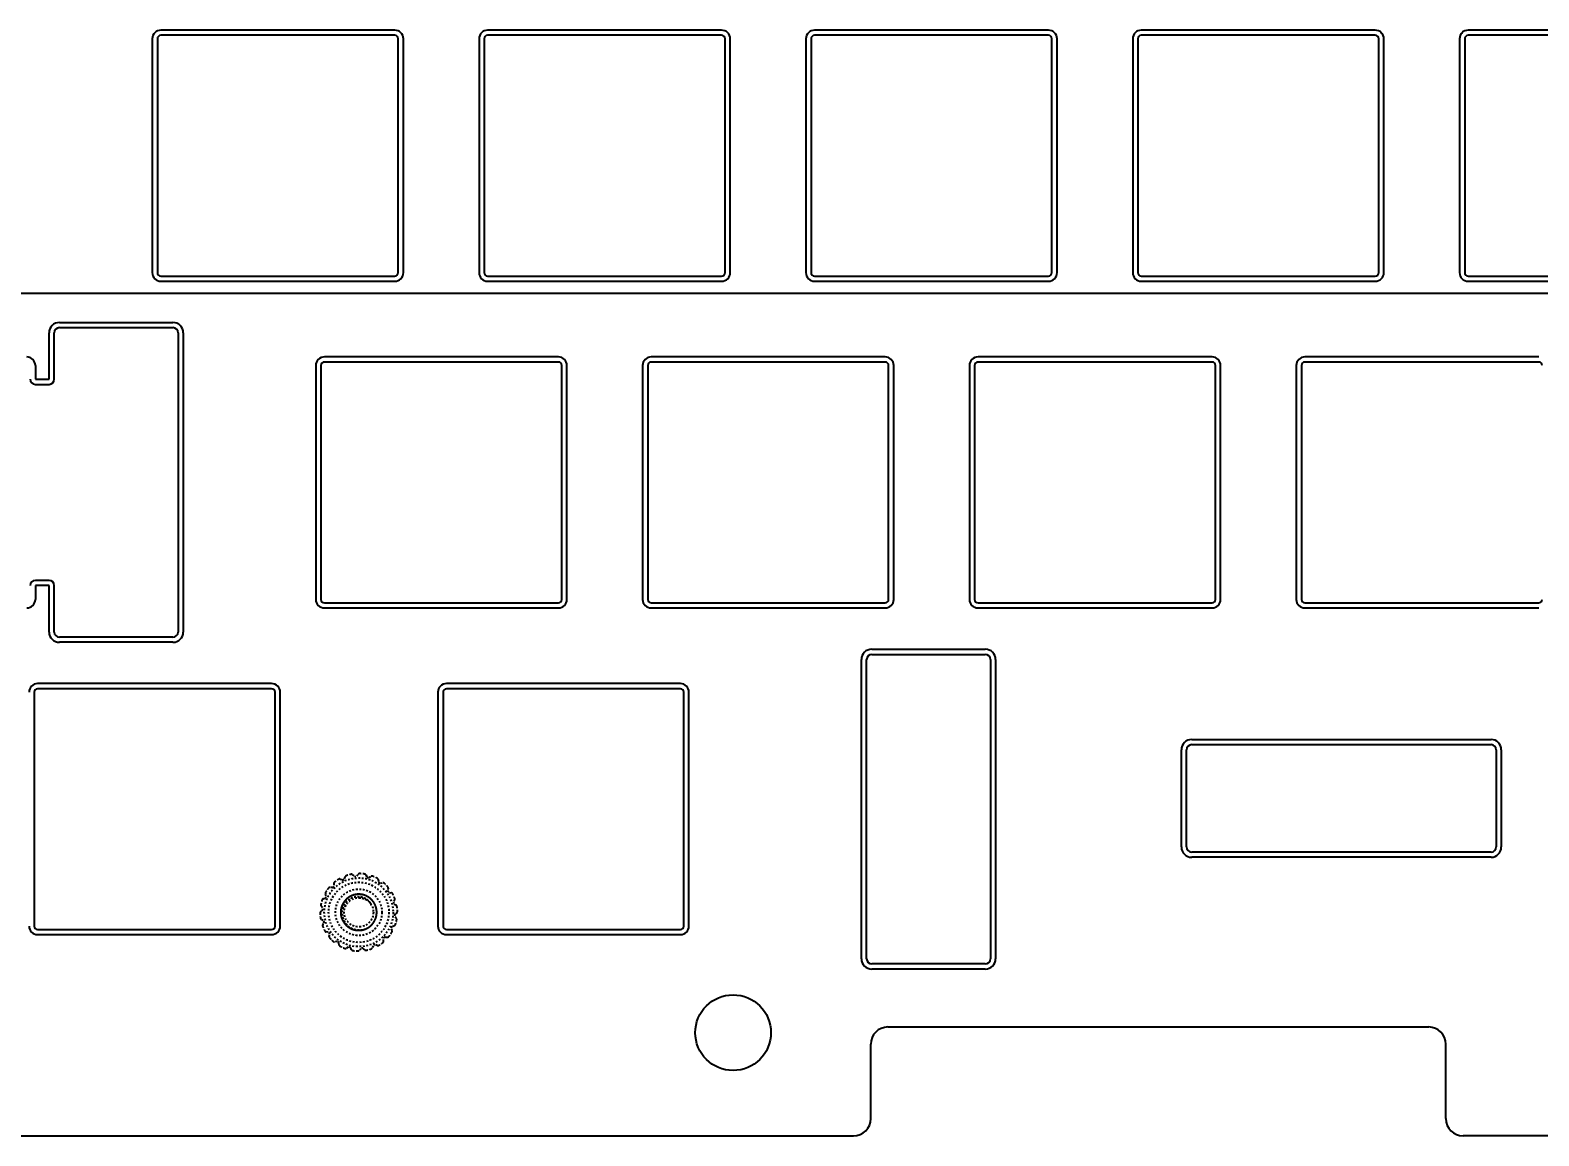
# Model space of a CAD drawing. Header units: inches. Extents: x 1466 to 2567, y -36 to 323.
# Drawn here: x 1622.4 to 1710.1, y 131.8 to 196.1 of the extents above; entities that cross this region are included whole.
import ezdxf

# ---------------------------------------------------------------- set-up
doc = ezdxf.new("R2010")
doc.units = ezdxf.units.IN
doc.header["$LTSCALE"] = 0.909449
doc.header["$MEASUREMENT"] = 0
doc.header["$PDMODE"] = 3
doc.header["$PDSIZE"] = 0.3125
doc.linetypes.add('HIDDEN', pattern=[0.2, 0.1, -0.1])
doc.linetypes.add('PHANTOM', pattern=[0.8, 0.45, -0.05, 0.1, -0.05, 0.1, -0.05])
doc.layers.get('0').update_dxf_attribs({"linetype": 'CONTINUOUS'})
doc.layers.get('Defpoints').update_dxf_attribs({"linetype": 'CONTINUOUS'})
doc.layers.add('DEFAULT_2', color=8, linetype='HIDDEN')
doc.layers.add('DEFAULT_3', color=7, linetype='PHANTOM')
doc.styles.get("Standard").update_dxf_attribs({"font": 'txt', "width": 0.8})
doc.dimstyles.get("Standard").update_dxf_attribs({"dimtxt": 6, "dimasz": 4.5, "dimexe": 1, "dimexo": 1, "dimgap": 0.09, "dimtad": 0, "dimzin": 1, "dimdsep": 46, "dimtxsty": 'STANDARD', "dimcen": 0.09, "dimclrd": 5, "dimclre": 5, "dimclrt": 1, "dimadec": 0, "dimazin": 0, "dimtp": 0.01, "dimtm": 0.01, "dimtfac": 1, "dimtofl": 0, "dimtmove": 0, "dimatfit": 3, "dimfxl": 1, "dimtolj": 1, "dimtzin": 4, "dimarcsym": 0})

# ---------------------------------------------------------------- blocks, each defined once
blk = doc.blocks.new('*D6')
at = {"layer": 'DEFAULT_3', "color": 3, "linetype": 'ByBlock', "lineweight": -2}
for p, q in [((1589.191, 187.772), (1589.191, 179.759)), ((1884.097, 187.772), (1884.097, 179.759)), ((1589.191, 180.759), (1584.691, 180.759)), ((1879.597, 180.759), (1593.691, 180.759))]:
    blk.add_line(p, q, dxfattribs=at)
at = {"layer": 'DEFAULT_3', "color": 3, "linetype": 'ByBlock'}
for points in [[(1593.691, 181.509), (1593.691, 180.009), (1589.191, 180.759)], [(1879.597, 181.509), (1879.597, 180.009), (1884.097, 180.759)]]:
    blk.add_solid(points, dxfattribs=at)
at = {"layer": 'Defpoints', "color": 0, "linetype": 'ByBlock'}
for p in [(1589.191, 188.772), (1884.097, 188.772), (1884.097, 180.759)]:
    blk.add_point(p, dxfattribs=at)
at = {"layer": 'DEFAULT_3', "color": 3, "linetype": 'ByBlock', "insert": (1566.601, 180.759), "char_height": 6, "attachment_point": 5}
blk.add_mtext('\\A1;294.91%%P0.1', dxfattribs=at)

msp = doc.modelspace()

# ---------------------------------------------------------------- linework, layer by layer
at = {"color": 7, "linetype": 'Continuous'}
for p, q in [((1643.552, 196.072), (1629.952, 196.072)), ((1643.552, 195.772), (1629.952, 195.772)), ((1662.552, 196.072), (1648.952, 196.072)), ((1662.552, 195.772), (1648.952, 195.772)), ((1681.552, 196.072), (1667.952, 196.072)), ((1681.552, 195.772), (1667.952, 195.772)), ((1700.552, 196.072), (1686.952, 196.072)), ((1700.552, 195.772), (1686.952, 195.772)), ((1719.552, 196.072), (1705.952, 196.072)), ((1719.552, 195.772), (1705.952, 195.772)), ((1629.452, 195.572), (1629.452, 181.972)), ((1629.752, 195.572), (1629.752, 181.972)), ((1643.752, 181.972), (1643.752, 195.572)), ((1644.052, 181.972), (1644.052, 195.572)), ((1648.452, 195.572), (1648.452, 181.972)), ((1648.752, 195.572), (1648.752, 181.972)), ((1662.752, 181.972), (1662.752, 195.572)), ((1663.052, 181.972), (1663.052, 195.572)), ((1667.452, 195.572), (1667.452, 181.972)), ((1667.752, 195.572), (1667.752, 181.972)), ((1681.752, 181.972), (1681.752, 195.572)), ((1682.052, 181.972), (1682.052, 195.572)), ((1686.452, 195.572), (1686.452, 181.972)), ((1686.752, 195.572), (1686.752, 181.972)), ((1700.752, 181.972), (1700.752, 195.572)), ((1701.052, 181.972), (1701.052, 195.572)), ((1705.452, 195.572), (1705.452, 181.972)), ((1705.752, 195.572), (1705.752, 181.972)), ((1629.952, 181.772), (1643.552, 181.772)), ((1648.952, 181.772), (1662.552, 181.772)), ((1667.952, 181.772), (1681.552, 181.772)), ((1686.952, 181.772), (1700.552, 181.772)), ((1705.952, 181.772), (1719.552, 181.772)), ((1629.952, 181.472), (1643.552, 181.472)), ((1648.952, 181.472), (1662.552, 181.472)), ((1667.952, 181.472), (1681.552, 181.472)), ((1686.952, 181.472), (1700.552, 181.472)), ((1705.952, 181.472), (1719.552, 181.472)), ((1624.057, 179.072), (1630.657, 179.072)), ((1623.457, 175.772), (1623.457, 178.472)), ((1623.757, 175.772), (1623.757, 178.472)), ((1624.057, 178.772), (1630.657, 178.772)), ((1630.957, 178.472), (1630.957, 161.072)), ((1631.257, 178.472), (1631.257, 161.072)), ((1622.657, 176.572), (1622.657, 175.772)), ((1638.962, 176.572), (1638.962, 162.972)), ((1639.262, 176.572), (1639.262, 162.972)), ((1653.062, 177.072), (1639.462, 177.072)), ((1653.062, 176.772), (1639.462, 176.772)), ((1653.262, 162.972), (1653.262, 176.572)), ((1653.562, 162.972), (1653.562, 176.572)), ((1657.962, 176.572), (1657.962, 162.972)), ((1658.262, 176.572), (1658.262, 162.972)), ((1672.062, 177.072), (1658.462, 177.072)), ((1672.062, 176.772), (1658.462, 176.772)), ((1672.262, 162.972), (1672.262, 176.572)), ((1672.562, 162.972), (1672.562, 176.572)), ((1676.962, 176.572), (1676.962, 162.972)), ((1677.262, 176.572), (1677.262, 162.972)), ((1691.062, 177.072), (1677.462, 177.072)), ((1691.062, 176.772), (1677.462, 176.772)), ((1691.262, 162.972), (1691.262, 176.572)), ((1691.562, 162.972), (1691.562, 176.572)), ((1695.962, 176.572), (1695.962, 162.972)), ((1696.262, 176.572), (1696.262, 162.972)), ((1710.062, 177.072), (1696.462, 177.072)), ((1710.062, 176.772), (1696.462, 176.772)), ((1622.657, 175.772), (1623.457, 175.772)), ((1622.657, 175.472), (1623.457, 175.472)), ((1623.457, 164.072), (1622.657, 164.072)), ((1622.657, 163.772), (1622.657, 162.972)), ((1623.457, 163.772), (1622.657, 163.772)), ((1623.457, 161.072), (1623.457, 163.772)), ((1623.757, 161.072), (1623.757, 163.772)), ((1639.462, 162.772), (1653.062, 162.772)), ((1639.462, 162.472), (1653.062, 162.472)), ((1658.462, 162.772), (1672.062, 162.772)), ((1658.462, 162.472), (1672.062, 162.472)), ((1677.462, 162.772), (1691.062, 162.772)), ((1677.462, 162.472), (1691.062, 162.472)), ((1696.462, 162.772), (1710.062, 162.772)), ((1696.462, 162.472), (1710.062, 162.472)), ((1630.657, 160.772), (1624.057, 160.772)), ((1630.657, 160.472), (1624.057, 160.472)), ((1671.282, 160.072), (1677.882, 160.072)), ((1671.282, 159.772), (1677.882, 159.772)), ((1670.682, 142.072), (1670.682, 159.472)), ((1670.982, 142.072), (1670.982, 159.472)), ((1678.182, 159.472), (1678.182, 142.072)), ((1678.482, 159.472), (1678.482, 142.072)), ((1636.392, 158.072), (1622.792, 158.072)), ((1660.157, 158.072), (1646.557, 158.072)), ((1622.592, 157.572), (1622.592, 143.972)), ((1636.392, 157.772), (1622.792, 157.772)), ((1636.592, 143.972), (1636.592, 157.572)), ((1636.892, 143.972), (1636.892, 157.572)), ((1646.057, 157.572), (1646.057, 143.972)), ((1646.357, 157.572), (1646.357, 143.972)), ((1660.157, 157.772), (1646.557, 157.772)), ((1660.357, 143.972), (1660.357, 157.572)), ((1660.657, 143.972), (1660.657, 157.572)), ((1689.882, 154.822), (1707.282, 154.822)), ((1689.882, 154.522), (1707.282, 154.522)), ((1689.282, 148.572), (1689.282, 154.222)), ((1689.582, 148.572), (1689.582, 154.222)), ((1707.582, 154.222), (1707.582, 148.572)), ((1707.882, 154.222), (1707.882, 148.572)), ((1707.282, 148.272), (1689.882, 148.272)), ((1707.282, 147.972), (1689.882, 147.972)), ((1622.792, 143.772), (1636.392, 143.772)), ((1622.792, 143.472), (1636.392, 143.472)), ((1646.557, 143.772), (1660.157, 143.772)), ((1646.557, 143.472), (1660.157, 143.472)), ((1677.882, 141.772), (1671.282, 141.772)), ((1677.882, 141.472), (1671.282, 141.472)), ((1672.222, 138.102), (1703.659, 138.102)), ((1671.222, 132.772), (1671.222, 137.102)), ((1704.659, 132.772), (1704.659, 137.102)), ((1608.222, 131.772), (1670.222, 131.772)), ((1767.659, 131.772), (1705.659, 131.772))]:
    msp.add_line(p, q, dxfattribs=at)
msp.add_circle((1663.222, 137.772), 2.2, dxfattribs=at)
for centre, radius, start, end in [((1629.952, 195.572), 0.5, 90, 180), ((1629.952, 195.572), 0.2, 90, 180), ((1643.552, 195.572), 0.5, 0, 90), ((1643.552, 195.572), 0.2, 0, 90), ((1648.952, 195.572), 0.5, 90, 180), ((1648.952, 195.572), 0.2, 90, 180), ((1662.552, 195.572), 0.5, 0, 90), ((1662.552, 195.572), 0.2, 0, 90), ((1667.952, 195.572), 0.5, 90, 180), ((1667.952, 195.572), 0.2, 90, 180), ((1681.552, 195.572), 0.5, 0, 90), ((1681.552, 195.572), 0.2, 0, 90), ((1686.952, 195.572), 0.5, 90, 180), ((1686.952, 195.572), 0.2, 90, 180), ((1700.552, 195.572), 0.5, 0, 90), ((1700.552, 195.572), 0.2, 0, 90), ((1705.952, 195.572), 0.5, 90, 180), ((1705.952, 195.572), 0.2, 90, 180), ((1629.952, 181.972), 0.5, 180, 270), ((1629.952, 181.972), 0.2, 180, 270), ((1643.552, 181.972), 0.5, 270, 0), ((1643.552, 181.972), 0.2, 270, 0), ((1648.952, 181.972), 0.5, 180, 270), ((1648.952, 181.972), 0.2, 180, 270), ((1662.552, 181.972), 0.5, 270, 360), ((1662.552, 181.972), 0.2, 270, 0), ((1667.952, 181.972), 0.5, 180, 270), ((1667.952, 181.972), 0.2, 180, 270), ((1681.552, 181.972), 0.5, 270, 360), ((1681.552, 181.972), 0.2, 270, 0), ((1686.952, 181.972), 0.5, 180, 270), ((1686.952, 181.972), 0.2, 180, 270), ((1700.552, 181.972), 0.5, 270, 0), ((1700.552, 181.972), 0.2, 270, 0), ((1705.952, 181.972), 0.5, 180, 270), ((1705.952, 181.972), 0.2, 180, 270), ((1624.057, 178.472), 0.6, 90, 180), ((1630.657, 178.472), 0.6, 0, 90), ((1624.057, 178.472), 0.3, 90, 180), ((1630.657, 178.472), 0.3, 0, 90), ((1622.157, 176.572), 0.5, 0, 90), ((1639.462, 176.572), 0.5, 90, 180), ((1639.462, 176.572), 0.2, 90, 180), ((1653.062, 176.572), 0.5, 0, 90), ((1653.062, 176.572), 0.2, 0, 90), ((1658.462, 176.572), 0.5, 90, 180), ((1658.462, 176.572), 0.2, 90, 180), ((1672.062, 176.572), 0.5, 0, 90), ((1672.062, 176.572), 0.2, 0, 90), ((1677.462, 176.572), 0.5, 90, 180), ((1677.462, 176.572), 0.2, 90, 180), ((1691.062, 176.572), 0.5, 0, 90), ((1691.062, 176.572), 0.2, 0, 90), ((1696.462, 176.572), 0.5, 90, 180), ((1696.462, 176.572), 0.2, 90, 180), ((1710.062, 176.572), 0.2, 0, 90), ((1622.657, 175.772), 0.3, 180, 270), ((1623.457, 175.772), 0.3, 270, 0), ((1622.657, 163.772), 0.3, 90, 180), ((1623.457, 163.772), 0.3, 0, 90), ((1622.157, 162.972), 0.5, 270, 0), ((1639.462, 162.972), 0.5, 180, 270), ((1639.462, 162.972), 0.2, 180, 270), ((1653.062, 162.972), 0.5, 270, 0), ((1653.062, 162.972), 0.2, 270, 0), ((1658.462, 162.972), 0.5, 180, 270), ((1658.462, 162.972), 0.2, 180, 270), ((1672.062, 162.972), 0.5, 270, 0), ((1672.062, 162.972), 0.2, 270, 0), ((1677.462, 162.972), 0.5, 180, 270), ((1677.462, 162.972), 0.2, 180, 270), ((1691.062, 162.972), 0.5, 270, 0), ((1691.062, 162.972), 0.2, 270, 0), ((1696.462, 162.972), 0.5, 180, 270), ((1696.462, 162.972), 0.2, 180, 270), ((1710.062, 162.972), 0.2, 270, 0), ((1624.057, 161.072), 0.6, 180, 270), ((1624.057, 161.072), 0.3, 180, 270), ((1630.657, 161.072), 0.6, 270, 0), ((1630.657, 161.072), 0.3, 270, 0), ((1671.282, 159.472), 0.6, 90, 180), ((1671.282, 159.472), 0.3, 90, 180), ((1677.882, 159.472), 0.6, 0, 90), ((1677.882, 159.472), 0.3, 0, 90), ((1622.792, 157.572), 0.5, 90, 180), ((1636.392, 157.572), 0.5, 0, 90), ((1646.557, 157.572), 0.5, 90, 180), ((1660.157, 157.572), 0.5, 0, 90), ((1622.792, 157.572), 0.2, 90, 180), ((1636.392, 157.572), 0.2, 0, 90), ((1646.557, 157.572), 0.2, 90, 180), ((1660.157, 157.572), 0.2, 0, 90), ((1689.882, 154.222), 0.6, 90, 180), ((1689.882, 154.222), 0.3, 90, 180), ((1707.282, 154.222), 0.6, 0, 90), ((1707.282, 154.222), 0.3, 0, 90), ((1689.882, 148.572), 0.6, 180, 270), ((1689.882, 148.572), 0.3, 180, 270), ((1707.282, 148.572), 0.6, 270, 0), ((1707.282, 148.572), 0.3, 270, 0), ((1622.792, 143.972), 0.5, 180, 270), ((1622.792, 143.972), 0.2, 180, 270), ((1636.392, 143.972), 0.5, 270, 0), ((1636.392, 143.972), 0.2, 270, 0), ((1646.557, 143.972), 0.5, 180, 270), ((1646.557, 143.972), 0.2, 180, 270), ((1660.157, 143.972), 0.5, 270, 0), ((1660.157, 143.972), 0.2, 270, 0), ((1671.282, 142.072), 0.6, 180, 270), ((1671.282, 142.072), 0.3, 180, 270), ((1677.882, 142.072), 0.6, 270, 0), ((1677.882, 142.072), 0.3, 270, 0), ((1672.222, 137.102), 1, 90, 180), ((1703.659, 137.102), 1, 0, 90), ((1670.222, 132.772), 1, 270, 0), ((1705.659, 132.772), 1, 180, 270)]:
    msp.add_arc(centre, radius, start, end, dxfattribs=at)
at = {"layer": 'DEFAULT_2', "color": 8, "linetype": 'HIDDEN'}
for p, q in [((1640.376, 146.706), (1640.498, 146.663)), ((1640.625, 146.722), (1640.671, 146.843)), ((1641.102, 146.959), (1641.203, 146.876)), ((1641.342, 146.889), (1641.427, 146.987)), ((1641.871, 146.948), (1641.938, 146.836)), ((1642.073, 146.8), (1642.186, 146.864)), ((1642.59, 146.675), (1642.615, 146.548)), ((1642.729, 146.467), (1642.857, 146.488)), ((1639.386, 145.558), (1639.508, 145.604)), ((1639.567, 145.731), (1639.524, 145.853)), ((1639.91, 146.221), (1639.78, 146.219)), ((1640.01, 146.449), (1640.008, 146.32)), ((1641.457, 145.622), (1641.457, 145.82)), ((1643.173, 146.173), (1643.152, 146.045)), ((1643.232, 145.93), (1643.36, 145.906)), ((1639.242, 144.803), (1639.341, 144.887)), ((1639.353, 145.027), (1639.271, 145.127)), ((1643.548, 145.501), (1643.485, 145.388)), ((1643.521, 145.253), (1643.633, 145.187)), ((1643.672, 144.742), (1643.573, 144.657)), ((1639.393, 144.292), (1639.281, 144.358)), ((1639.365, 144.043), (1639.429, 144.157)), ((1643.528, 143.986), (1643.406, 143.941)), ((1643.561, 144.518), (1643.643, 144.418)), ((1639.682, 143.615), (1639.554, 143.639)), ((1639.741, 143.372), (1639.762, 143.5)), ((1640.185, 143.077), (1640.056, 143.056)), ((1640.323, 142.87), (1640.299, 142.997)), ((1642.904, 143.095), (1642.905, 143.225)), ((1643.004, 143.324), (1643.134, 143.326)), ((1643.347, 143.814), (1643.39, 143.691)), ((1640.841, 142.744), (1640.728, 142.681)), ((1641.042, 142.597), (1640.976, 142.708)), ((1641.572, 142.656), (1641.487, 142.558)), ((1641.812, 142.586), (1641.711, 142.668)), ((1642.289, 142.823), (1642.243, 142.702)), ((1642.538, 142.839), (1642.415, 142.882))]:
    msp.add_line(p, q, dxfattribs=at)
for radius in [2, 1.75, 1.35, 0.85]:
    msp.add_circle((1641.457, 144.772), radius, dxfattribs=at)
for centre, radius, start, end in [((1640.11, 146.448), 0.1, 128.78772, 179.31073), ((1641.457, 144.772), 2.25, 121.21228, 128.78772), ((1640.343, 146.611), 0.1, 70.68927, 121.21228), ((1640.531, 146.757), 0.1, 250.68927, 339.31073), ((1640.764, 146.808), 0.1, 108.78772, 159.31073), ((1641.457, 144.772), 2.25, 101.21228, 108.78772), ((1641.039, 146.881), 0.1, 50.68927, 101.21228), ((1641.266, 146.954), 0.1, 230.68927, 319.31073), ((1641.502, 146.922), 0.1, 88.78772, 139.31073), ((1641.457, 144.772), 2.25, 81.21228, 88.78772), ((1641.785, 146.897), 0.1, 30.68927, 81.21228), ((1642.024, 146.888), 0.1, 210.68927, 299.31073), ((1642.235, 146.777), 0.1, 68.78772, 119.31073), ((1641.457, 144.772), 2.25, 61.21228, 68.78772), ((1642.492, 146.657), 0.1, 10.68927, 61.21228), ((1642.713, 146.566), 0.1, 190.68927, 279.31073), ((1642.873, 146.39), 0.1, 48.78772, 99.31073), ((1639.472, 145.698), 0.1, 290.68927, 19.31073), ((1639.618, 145.887), 0.1, 148.78772, 199.31073), ((1641.457, 144.772), 2.25, 141.21228, 148.78772), ((1639.781, 146.119), 0.1, 90.68927, 141.21228), ((1639.908, 146.321), 0.1, 270.68927, 359.31073), ((1641.457, 144.772), 2.25, 41.21228, 48.78772), ((1643.074, 146.189), 0.1, 350.68927, 41.21228), ((1643.251, 146.028), 0.1, 170.68927, 259.31073), ((1643.341, 145.808), 0.1, 28.78772, 79.31073), ((1641.457, 144.772), 2.25, 21.21228, 28.78772), ((1639.307, 144.727), 0.1, 130.68927, 181.21228), ((1641.457, 144.772), 2.25, 181.21228, 188.78772), ((1639.348, 145.19), 0.1, 168.78772, 219.31073), ((1641.457, 144.772), 2.25, 161.21228, 168.78772), ((1639.421, 145.465), 0.1, 110.68927, 161.21228), ((1639.275, 144.963), 0.1, 310.68927, 39.31073), ((1643.572, 145.339), 0.1, 150.68927, 239.31073), ((1643.461, 145.55), 0.1, 330.68927, 21.21228), ((1643.582, 145.101), 0.1, 8.78772, 59.31073), ((1643.606, 144.818), 0.1, 310.68927, 1.21228), ((1641.457, 144.772), 2.25, 1.21228, 8.78772), ((1639.332, 144.444), 0.1, 188.78772, 239.31073), ((1639.453, 143.994), 0.1, 150.68927, 201.21228), ((1641.457, 144.772), 2.25, 201.21228, 208.78772), ((1639.342, 144.206), 0.1, 330.68927, 59.31073), ((1643.441, 143.847), 0.1, 110.68927, 199.31073), ((1643.492, 144.08), 0.1, 290.68927, 341.21228), ((1643.638, 144.582), 0.1, 130.68927, 219.31073), ((1641.457, 144.772), 2.25, 341.21228, 348.78772), ((1643.566, 144.354), 0.1, 348.78772, 39.31073), ((1639.573, 143.737), 0.1, 208.78772, 259.31073), ((1639.663, 143.516), 0.1, 350.68927, 79.31073), ((1639.839, 143.356), 0.1, 170.68927, 221.21228), ((1641.457, 144.772), 2.25, 221.21228, 228.78772), ((1640.04, 143.155), 0.1, 228.78772, 279.31073), ((1640.201, 142.979), 0.1, 10.68927, 99.31073), ((1641.457, 144.772), 2.25, 301.21228, 308.78772), ((1642.804, 143.097), 0.1, 308.78772, 359.31073), ((1643.005, 143.224), 0.1, 90.68927, 179.31073), ((1643.133, 143.426), 0.1, 270.68927, 321.21228), ((1641.457, 144.772), 2.25, 321.21228, 328.78772), ((1643.296, 143.658), 0.1, 328.78772, 19.31073), ((1640.421, 142.888), 0.1, 190.68927, 241.21228), ((1641.457, 144.772), 2.25, 241.21228, 248.78772), ((1640.679, 142.768), 0.1, 248.78772, 299.31073), ((1640.89, 142.657), 0.1, 30.68927, 119.31073), ((1641.128, 142.648), 0.1, 210.68927, 261.21228), ((1641.457, 144.772), 2.25, 261.21228, 268.78772), ((1641.411, 142.623), 0.1, 268.78772, 319.31073), ((1641.648, 142.591), 0.1, 50.68927, 139.31073), ((1641.875, 142.663), 0.1, 230.68927, 281.21228), ((1641.457, 144.772), 2.25, 281.21228, 288.78772), ((1642.149, 142.737), 0.1, 288.78772, 339.31073), ((1642.382, 142.788), 0.1, 70.68927, 159.31073), ((1642.571, 142.934), 0.1, 250.68927, 301.21228)]:
    msp.add_arc(centre, radius, start, end, dxfattribs=at)
for points, knots in [([(1640.475, 145.138), (1640.442, 145.049), (1640.399, 144.859), (1640.414, 144.616), (1640.463, 144.43), (1640.538, 144.253), (1640.677, 144.053), (1640.902, 143.868), (1641.169, 143.752), (1641.458, 143.711), (1641.746, 143.752), (1642.014, 143.869), (1642.238, 144.055), (1642.404, 144.294), (1642.498, 144.57), (1642.511, 144.813), (1642.482, 145.003), (1642.44, 145.142), (1642.38, 145.273), (1642.303, 145.396), (1642.209, 145.506), (1642.066, 145.634), (1641.897, 145.731), (1641.714, 145.792), (1641.571, 145.817), (1641.427, 145.823), (1641.283, 145.809), (1641.142, 145.775), (1641.008, 145.722), (1640.881, 145.651), (1640.766, 145.564), (1640.664, 145.462), (1640.548, 145.308), (1640.465, 145.132), (1640.42, 144.945), (1640.402, 144.753), (1640.424, 144.559), (1640.483, 144.376), (1640.568, 144.203), (1640.718, 144.012), (1640.914, 143.867), (1641.089, 143.788), (1641.274, 143.733), (1641.516, 143.713), (1641.802, 143.77), (1642.062, 143.901), (1642.276, 144.099), (1642.429, 144.347), (1642.507, 144.627), (1642.508, 144.919), (1642.428, 145.199), (1642.301, 145.406), (1642.168, 145.546), (1642.018, 145.666), (1641.844, 145.754), (1641.658, 145.804), (1641.467, 145.827), (1641.272, 145.811), (1641.088, 145.757), (1640.956, 145.696), (1640.834, 145.619), (1640.724, 145.525), (1640.627, 145.418), (1640.547, 145.297), (1640.483, 145.167), (1640.438, 145.03), (1640.412, 144.888), (1640.404, 144.695), (1640.437, 144.503), (1640.507, 144.324), (1640.577, 144.197), (1640.665, 144.082), (1640.767, 143.98), (1640.882, 143.892), (1641.05, 143.798), (1641.237, 143.741), (1641.428, 143.722), (1641.621, 143.73), (1641.856, 143.79), (1642.109, 143.935), (1642.311, 144.145), (1642.451, 144.4), (1642.514, 144.685), (1642.498, 144.976), (1642.403, 145.251), (1642.238, 145.491), (1642.012, 145.676), (1641.746, 145.793), (1641.553, 145.82), (1641.457, 145.82)], [0, 0, 0, 0, 0.015611, 0.031223, 0.039048, 0.046872, 0.062483, 0.078095, 0.093706, 0.109318, 0.124929, 0.140541, 0.156153, 0.171764, 0.187375, 0.202987, 0.210812, 0.218636, 0.22646, 0.234285, 0.242109, 0.249933, 0.265546, 0.27337, 0.281194, 0.289019, 0.296843, 0.304667, 0.312492, 0.320316, 0.328141, 0.335965, 0.343789, 0.359402, 0.367226, 0.37505, 0.390663, 0.398487, 0.406311, 0.421923, 0.437534, 0.445359, 0.453183, 0.468794, 0.484406, 0.500018, 0.51563, 0.531241, 0.546853, 0.562465, 0.578076, 0.593688, 0.601513, 0.609337, 0.624949, 0.632773, 0.640598, 0.656211, 0.664035, 0.671859, 0.679684, 0.687508, 0.695332, 0.703156, 0.710981, 0.718805, 0.72663, 0.734454, 0.750066, 0.757891, 0.765715, 0.773539, 0.781364, 0.789188, 0.797012, 0.812625, 0.820449, 0.828273, 0.843885, 0.859496, 0.875108, 0.890719, 0.906331, 0.921943, 0.937554, 0.953165, 0.968776, 0.984389, 1, 1, 1, 1]), ([(1641.959, 143.853), (1642.043, 143.899), (1642.2, 144.015), (1642.377, 144.246), (1642.487, 144.516), (1642.517, 144.805), (1642.469, 145.093), (1642.342, 145.356), (1642.151, 145.575), (1641.906, 145.733), (1641.628, 145.82), (1641.336, 145.826), (1641.101, 145.766), (1640.928, 145.681), (1640.769, 145.572), (1640.633, 145.432), (1640.531, 145.269), (1640.472, 145.137), (1640.431, 144.999), (1640.409, 144.856), (1640.408, 144.711), (1640.426, 144.567), (1640.464, 144.428), (1640.521, 144.295), (1640.595, 144.171), (1640.686, 144.058), (1640.792, 143.959), (1640.91, 143.875), (1641.038, 143.808), (1641.174, 143.76), (1641.316, 143.731), (1641.46, 143.722), (1641.605, 143.732), (1641.793, 143.772), (1641.971, 143.851), (1642.128, 143.963), (1642.267, 144.096), (1642.377, 144.257), (1642.452, 144.434), (1642.501, 144.621), (1642.513, 144.863), (1642.45, 145.148), (1642.309, 145.403), (1642.04, 145.68), (1641.575, 145.869), (1641.08, 145.783), (1640.758, 145.57), (1640.567, 145.35), (1640.444, 145.086), (1640.404, 144.846), (1640.413, 144.654), (1640.448, 144.464), (1640.521, 144.284), (1640.629, 144.124), (1640.759, 143.982), (1640.916, 143.866), (1641.091, 143.787), (1641.23, 143.746), (1641.373, 143.725), (1641.518, 143.723), (1641.661, 143.741), (1641.801, 143.779), (1641.934, 143.836), (1642.058, 143.911), (1642.171, 144.001), (1642.27, 144.107), (1642.353, 144.225), (1642.42, 144.353), (1642.469, 144.489), (1642.498, 144.631), (1642.507, 144.775), (1642.497, 144.92), (1642.467, 145.061), (1642.402, 145.242), (1642.274, 145.449), (1642.059, 145.646), (1641.798, 145.776), (1641.512, 145.832), (1641.222, 145.806), (1640.949, 145.704), (1640.715, 145.531), (1640.536, 145.301), (1640.428, 145.03), (1640.396, 144.74), (1640.446, 144.453), (1640.57, 144.19), (1640.698, 144.044), (1640.771, 143.981)], [0, 0, 0, 0, 0.015621, 0.031242, 0.046862, 0.062483, 0.078103, 0.093723, 0.109344, 0.124965, 0.140586, 0.156207, 0.171827, 0.179656, 0.187485, 0.203106, 0.210935, 0.218764, 0.226593, 0.234422, 0.242251, 0.25008, 0.257908, 0.265738, 0.273566, 0.281395, 0.289224, 0.297053, 0.304882, 0.312711, 0.32054, 0.328369, 0.336198, 0.344027, 0.359649, 0.367478, 0.375306, 0.390927, 0.398756, 0.406585, 0.422206, 0.437826, 0.453447, 0.469068, 0.500019, 0.530969, 0.54659, 0.562211, 0.577831, 0.593452, 0.60128, 0.609109, 0.62473, 0.632559, 0.640388, 0.65601, 0.663839, 0.671669, 0.679498, 0.687327, 0.695156, 0.702984, 0.710814, 0.718643, 0.726472, 0.7343, 0.742129, 0.749958, 0.757787, 0.765615, 0.773444, 0.781273, 0.789102, 0.796931, 0.812552, 0.828172, 0.843793, 0.859414, 0.875036, 0.890657, 0.906277, 0.921898, 0.937518, 0.953138, 0.968758, 0.984379, 1, 1, 1, 1]), ([(1640.771, 143.981), (1640.843, 143.918), (1641.006, 143.812), (1641.239, 143.74), (1641.43, 143.722), (1641.623, 143.73), (1641.858, 143.791), (1642.111, 143.936), (1642.313, 144.146), (1642.452, 144.403), (1642.514, 144.687), (1642.498, 144.978), (1642.402, 145.253), (1642.236, 145.493), (1642.01, 145.677), (1641.787, 145.775), (1641.599, 145.814), (1641.455, 145.823), (1641.31, 145.813), (1641.169, 145.783), (1641.033, 145.734), (1640.862, 145.644), (1640.712, 145.52), (1640.592, 145.369), (1640.518, 145.245), (1640.462, 145.111), (1640.425, 144.972), (1640.407, 144.828), (1640.41, 144.683), (1640.432, 144.54), (1640.474, 144.402), (1640.534, 144.27), (1640.637, 144.108), (1640.773, 143.969), (1640.933, 143.861), (1641.106, 143.777), (1641.296, 143.73), (1641.488, 143.722), (1641.68, 143.741), (1641.911, 143.814), (1642.115, 143.947), (1642.25, 144.084), (1642.366, 144.238), (1642.47, 144.458), (1642.517, 144.745), (1642.485, 145.035), (1642.374, 145.304), (1642.195, 145.534), (1641.96, 145.706), (1641.687, 145.808), (1641.397, 145.831), (1641.158, 145.785), (1640.981, 145.709), (1640.816, 145.61), (1640.672, 145.478), (1640.56, 145.321), (1640.472, 145.15), (1640.419, 144.963), (1640.406, 144.771), (1640.416, 144.626), (1640.446, 144.485), (1640.495, 144.349), (1640.562, 144.221), (1640.647, 144.103), (1640.747, 143.998), (1640.859, 143.908), (1640.984, 143.834), (1641.161, 143.759), (1641.353, 143.722), (1641.545, 143.725), (1641.688, 143.747), (1641.827, 143.789), (1641.958, 143.849), (1642.081, 143.926), (1642.227, 144.051), (1642.347, 144.205), (1642.431, 144.378), (1642.491, 144.561), (1642.517, 144.803), (1642.469, 145.091), (1642.344, 145.354), (1642.153, 145.574), (1641.908, 145.732), (1641.63, 145.819), (1641.339, 145.826), (1641.103, 145.767), (1640.93, 145.682), (1640.771, 145.574), (1640.601, 145.4), (1640.509, 145.228), (1640.475, 145.138)], [0, 0, 0, 0, 0.01561, 0.031222, 0.039046, 0.04687, 0.062481, 0.078092, 0.093703, 0.109314, 0.124925, 0.140536, 0.156147, 0.171758, 0.187368, 0.20298, 0.210804, 0.218628, 0.226452, 0.234276, 0.2421, 0.249924, 0.265536, 0.27336, 0.281184, 0.289008, 0.296832, 0.304656, 0.31248, 0.320304, 0.328128, 0.335952, 0.343776, 0.359389, 0.367213, 0.375036, 0.390648, 0.398472, 0.406296, 0.421908, 0.437518, 0.445342, 0.453166, 0.468777, 0.484388, 0.499999, 0.51561, 0.531221, 0.546832, 0.562444, 0.578055, 0.593666, 0.60149, 0.609314, 0.624926, 0.63275, 0.640573, 0.656186, 0.66401, 0.671834, 0.679658, 0.687482, 0.695306, 0.70313, 0.710954, 0.718778, 0.726602, 0.734426, 0.750038, 0.757862, 0.765686, 0.77351, 0.781334, 0.789158, 0.796982, 0.812594, 0.820418, 0.828242, 0.843853, 0.859463, 0.875075, 0.890686, 0.906297, 0.921908, 0.937519, 0.95313, 0.960954, 0.968778, 0.984389, 1, 1, 1, 1]), ([(1642.158, 145.289), (1642.107, 145.365), (1642.012, 145.467), (1641.86, 145.569), (1641.735, 145.627), (1641.603, 145.665), (1641.466, 145.682), (1641.328, 145.679), (1641.193, 145.655), (1641.062, 145.611), (1640.94, 145.549), (1640.828, 145.469), (1640.728, 145.373), (1640.645, 145.264), (1640.577, 145.144), (1640.527, 145.016), (1640.497, 144.882), (1640.486, 144.745), (1640.494, 144.607), (1640.521, 144.472), (1640.582, 144.3), (1640.703, 144.103), (1640.907, 143.914), (1641.154, 143.789), (1641.426, 143.733), (1641.702, 143.752), (1641.877, 143.812), (1641.959, 143.853)], [0, 0, 0, 0, 0.062348, 0.093617, 0.124886, 0.156158, 0.18743, 0.218705, 0.249983, 0.281261, 0.312538, 0.343815, 0.375094, 0.406375, 0.437657, 0.46894, 0.500222, 0.531508, 0.562792, 0.594077, 0.625363, 0.68779, 0.750218, 0.812658, 0.875101, 0.937544, 1, 1, 1, 1]), ([(1641.483, 145.622), (1641.548, 145.622), (1641.678, 145.606), (1641.862, 145.54), (1642.027, 145.434), (1642.118, 145.34), (1642.158, 145.289)], [0, 0, 0, 0, 0.250011, 0.499986, 0.74998, 1, 1, 1, 1])]:
    msp.add_open_spline(points, degree=3, knots=knots, dxfattribs=at)
msp.add_open_spline([(1642.158, 145.289), (1642.139, 145.303), (1642.12, 145.316), (1642.1, 145.328)], degree=3, dxfattribs=at)

# ---------------------------------------------------------------- dimensions: what is measured, and where the dimension line sits
at = {"layer": 'DEFAULT_3', "linetype": 'ByBlock'}
dim = msp.add_linear_dim(base=(1884.097, 180.759), p1=(1589.191, 188.772), p2=(1884.097, 188.772), text='<>%%P0.1', dimstyle='STANDARD', override={"dimclrd": 3, "dimclre": 3, "dimclrt": 3, "dimtfillclr": 256}, dxfattribs=at)
dim.commit()
dim.dimension.update_dxf_attribs({"geometry": '*D6', "text_midpoint": (1566.601, 180.759), "dimtype": 160})

doc.saveas('drawing.dxf')
